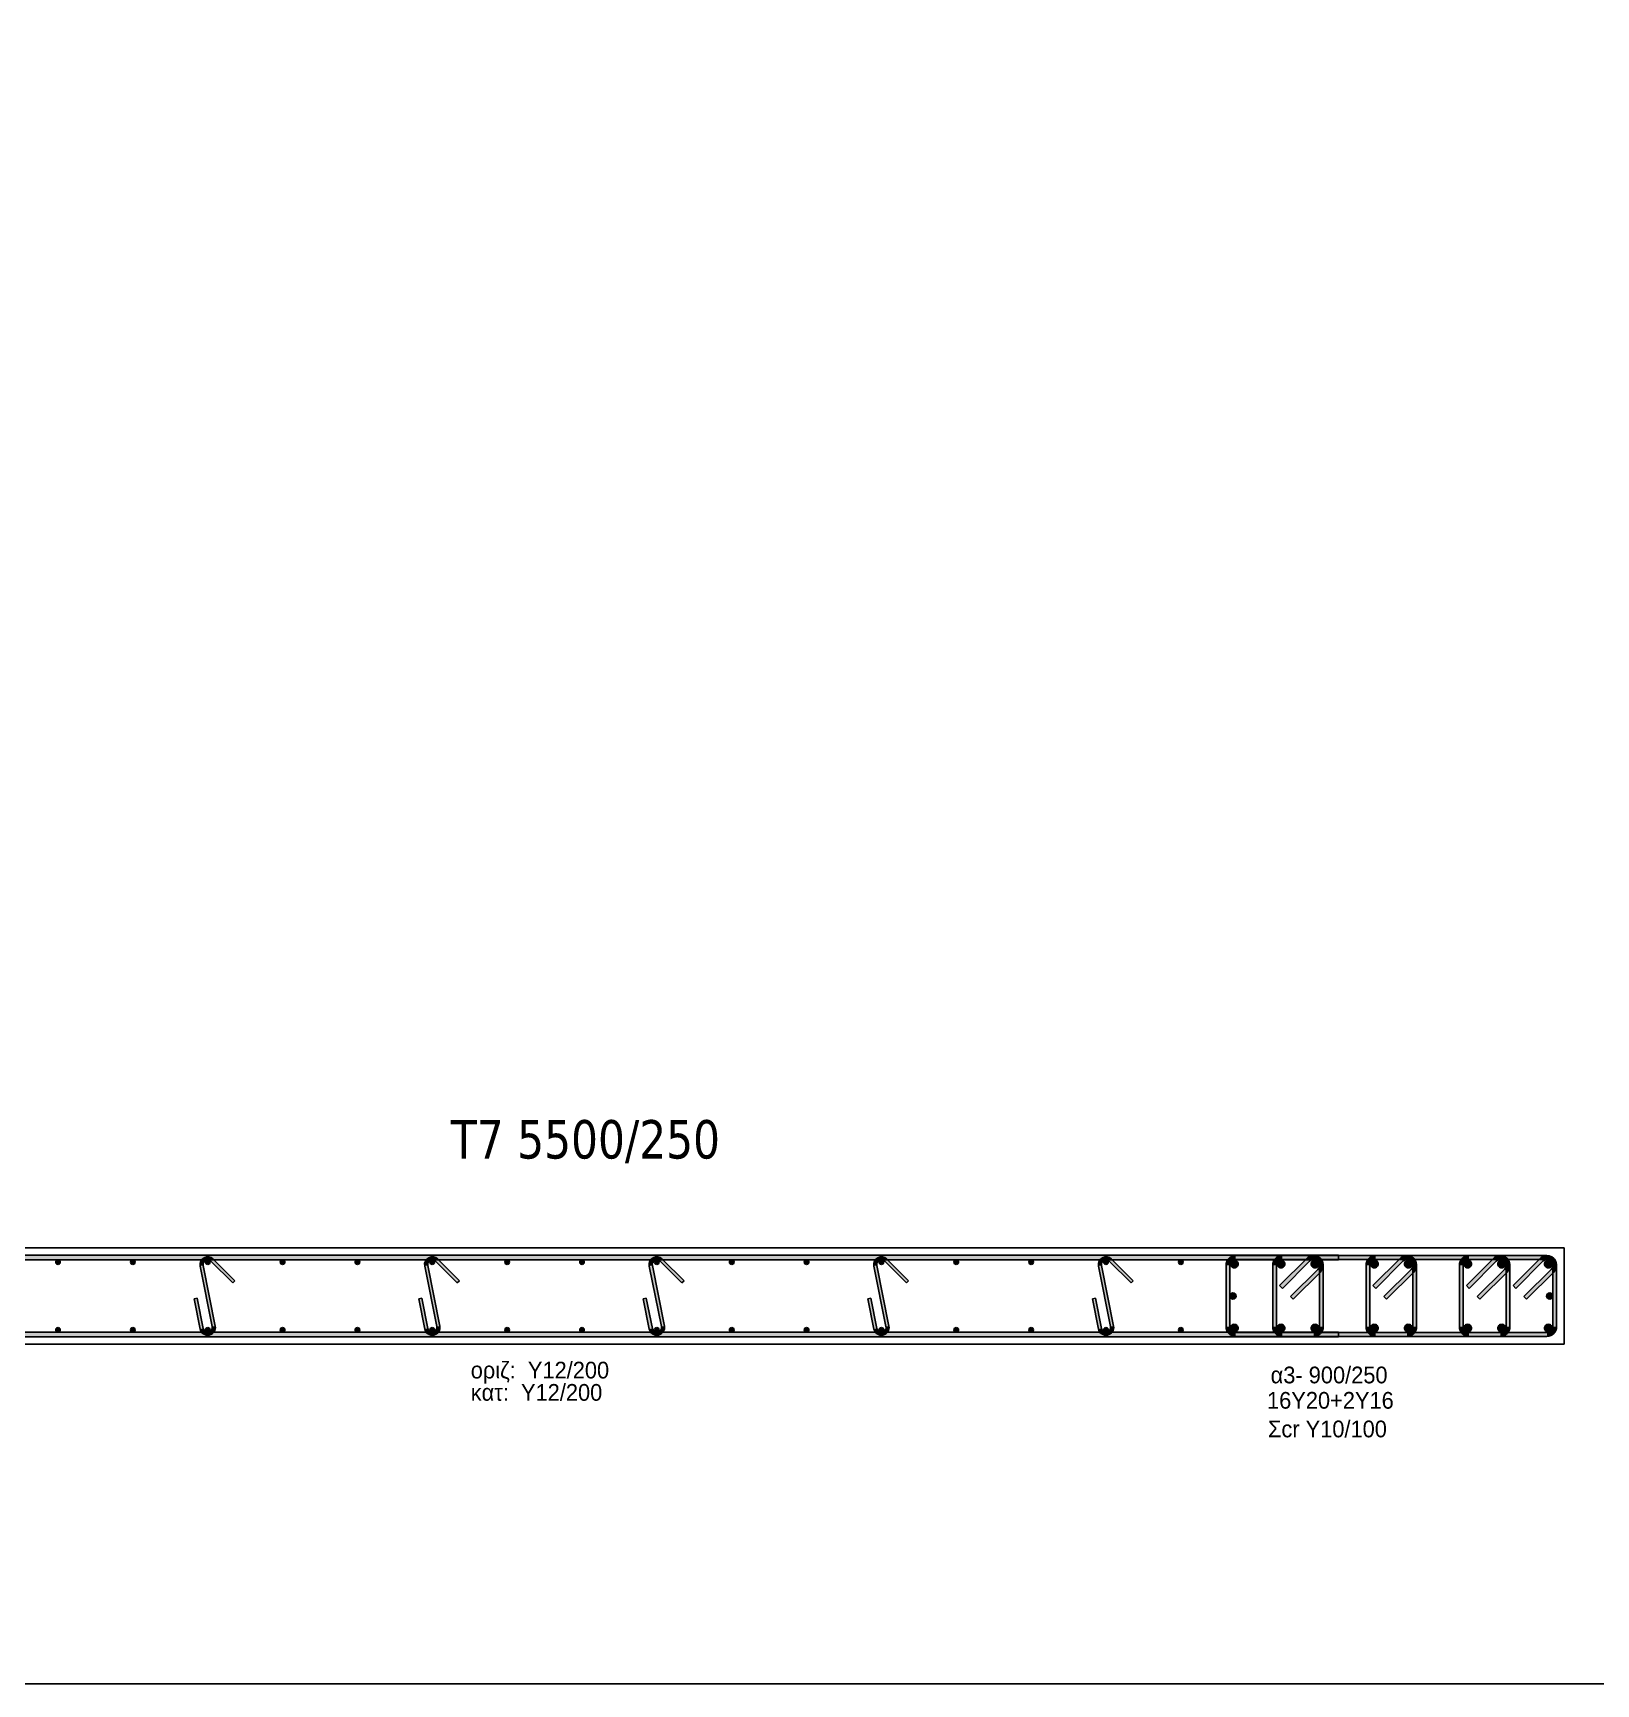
# Model space of a CAD drawing. Header units: millimetres. Extents: x -2171 to 1563, y -1758 to -1505.
# Drawn here: x -69.2 to -48.87, y -1630.29 to -1608.82 of the extents above; entities that cross this region are included whole.
import ezdxf

# ---------------------------------------------------------------- set-up
doc = ezdxf.new("R2010")
doc.units = ezdxf.units.MM
for name, color, linetype in [('-S_TEXT', 3, 'Continuous'), ('Col_Det', 7, 'Continuous'), ('Col_Det_Fill', 7, 'Continuous'), ('pinakaki', 153, 'Continuous')]:
    doc.layers.add(name, color=color, linetype=linetype)
doc.styles.add('S1Arl22_b_934_161', font='arial.ttf', dxfattribs={"width": 0.933629, "height": 0.002175})
doc.styles.get("Standard").update_dxf_attribs({"font": 'tahoma.ttf'})

msp = doc.modelspace()

# ---------------------------------------------------------------- hatches: boundary and pattern name
at = {"layer": 'Col_Det_Fill'}
for color, points in [(252, [(-52.2231, -1624.7782), (-52.2231, -1624.7182), (-73.847, -1624.7182), (-73.847, -1624.7782)]), (252, [(-67.0276, -1624.8577), (-66.9884, -1624.8499, -0.741663), (-66.8871, -1624.7958), (-66.8588, -1624.7675, 0.741663)]), (252, [(-64.1067, -1624.8577), (-64.0675, -1624.8499, -0.741663), (-63.9662, -1624.7958), (-63.9379, -1624.7675, 0.741663)]), (252, [(-61.1858, -1624.8577), (-61.1466, -1624.8499, -0.741663), (-61.0453, -1624.7958), (-61.0171, -1624.7675, 0.741663)]), (252, [(-58.2649, -1624.8577), (-58.2257, -1624.8499, -0.741663), (-58.1244, -1624.7958), (-58.0962, -1624.7675, 0.741663)]), (252, [(-55.3441, -1624.8577), (-55.3048, -1624.8499, -0.741663), (-55.2035, -1624.7958), (-55.1753, -1624.7675, 0.741663)]), (252, [(-53.56, -1624.7732), (-53.56, -1624.7232, 0.4142136), (-53.685, -1624.8482), (-53.635, -1624.8482, -0.4142136)]), (252, [(-49.51, -1624.7732), (-49.51, -1624.7232), (-53.56, -1624.7232), (-53.56, -1624.7732)]), (252, [(-52.9529, -1624.7732), (-52.9529, -1624.7232, 0.4142136), (-53.0779, -1624.8482), (-53.0279, -1624.8482, -0.4142136)]), (252, [(-52.5457, -1624.7732), (-52.5457, -1624.7232), (-52.9529, -1624.7232), (-52.9529, -1624.7732)]), (252, [(-52.4707, -1624.8482), (-52.4207, -1624.8482, 0.6681786), (-52.6341, -1624.7598), (-52.5988, -1624.7952, -0.6681786)]), (252, [(-52.4927, -1624.9012), (-52.4574, -1624.9366, 0.6681786), (-52.5457, -1624.7232), (-52.5457, -1624.7732, -0.6681786)]), (252, [(-51.7386, -1624.7732), (-51.7386, -1624.7232, 0.4142136), (-51.8636, -1624.8482), (-51.8136, -1624.8482, -0.4142136)]), (252, [(-51.3315, -1624.7732), (-51.3315, -1624.7232), (-51.7386, -1624.7232), (-51.7386, -1624.7732)]), (252, [(-51.2565, -1624.8482), (-51.2065, -1624.8482, 0.6681786), (-51.4198, -1624.7598), (-51.3845, -1624.7952, -0.6681786)]), (252, [(-51.2784, -1624.9012), (-51.2431, -1624.9366, 0.6681786), (-51.3315, -1624.7232), (-51.3315, -1624.7732, -0.6681786)]), (252, [(-50.5243, -1624.7732), (-50.5243, -1624.7232, 0.4142136), (-50.6493, -1624.8482), (-50.5993, -1624.8482, -0.4142136)]), (252, [(-50.1172, -1624.7732), (-50.1172, -1624.7232), (-50.5243, -1624.7232), (-50.5243, -1624.7732)]), (252, [(-50.0422, -1624.8482), (-49.9922, -1624.8482, 0.6681786), (-50.2056, -1624.7598), (-50.1702, -1624.7952, -0.6681786)]), (252, [(-50.0641, -1624.9012), (-50.0288, -1624.9366, 0.6681786), (-50.1172, -1624.7232), (-50.1172, -1624.7732, -0.6681786)]), (252, [(-49.435, -1624.8482), (-49.385, -1624.8482, 0.6681786), (-49.5984, -1624.7598), (-49.5631, -1624.7952, -0.6681786)]), (252, [(-49.457, -1624.9012), (-49.4216, -1624.9366, 0.6681786), (-49.51, -1624.7232), (-49.51, -1624.7732, -0.6681786)]), (133, [(-68.9068, -1624.8082, 0.4142136), (-68.8768, -1624.8382, 0.4142136), (-68.8468, -1624.8082, 0.4142136), (-68.8768, -1624.7782, 0.4142136)]), (133, [(-67.9332, -1624.8082, 0.4142136), (-67.9032, -1624.8382, 0.4142136), (-67.8732, -1624.8082, 0.4142136), (-67.9032, -1624.7782, 0.4142136)]), (252, [(-66.8707, -1625.6465), (-66.8315, -1625.6387), (-66.9884, -1624.8499), (-67.0276, -1624.8577)]), (133, [(-66.9596, -1624.8082, 0.4142136), (-66.9296, -1624.8382, 0.4142136), (-66.8996, -1624.8082, 0.4142136), (-66.9296, -1624.7782, 0.4142136)]), (252, [(-66.8588, -1624.7675), (-66.8871, -1624.7958), (-66.6043, -1625.0786), (-66.576, -1625.0503)]), (133, [(-65.9859, -1624.8082, 0.4142136), (-65.9559, -1624.8382, 0.4142136), (-65.9259, -1624.8082, 0.4142136), (-65.9559, -1624.7782, 0.4142136)]), (133, [(-65.0123, -1624.8082, 0.4142136), (-64.9823, -1624.8382, 0.4142136), (-64.9523, -1624.8082, 0.4142136), (-64.9823, -1624.7782, 0.4142136)]), (252, [(-63.9498, -1625.6465), (-63.9106, -1625.6387), (-64.0675, -1624.8499), (-64.1067, -1624.8577)]), (133, [(-64.0387, -1624.8082, 0.4142136), (-64.0087, -1624.8382, 0.4142136), (-63.9787, -1624.8082, 0.4142136), (-64.0087, -1624.7782, 0.4142136)]), (252, [(-63.9379, -1624.7675), (-63.9662, -1624.7958), (-63.6834, -1625.0786), (-63.6551, -1625.0503)]), (133, [(-63.065, -1624.8082, 0.4142136), (-63.035, -1624.8382, 0.4142136), (-63.005, -1624.8082, 0.4142136), (-63.035, -1624.7782, 0.4142136)]), (133, [(-62.0914, -1624.8082, 0.4142136), (-62.0614, -1624.8382, 0.4142136), (-62.0314, -1624.8082, 0.4142136), (-62.0614, -1624.7782, 0.4142136)]), (252, [(-61.0289, -1625.6465), (-60.9897, -1625.6387), (-61.1466, -1624.8499), (-61.1858, -1624.8577)]), (133, [(-61.1178, -1624.8082, 0.4142136), (-61.0878, -1624.8382, 0.4142136), (-61.0578, -1624.8082, 0.4142136), (-61.0878, -1624.7782, 0.4142136)]), (252, [(-61.0171, -1624.7675), (-61.0453, -1624.7958), (-60.7625, -1625.0786), (-60.7342, -1625.0503)]), (133, [(-60.1441, -1624.8082, 0.4142136), (-60.1141, -1624.8382, 0.4142136), (-60.0841, -1624.8082, 0.4142136), (-60.1141, -1624.7782, 0.4142136)]), (133, [(-59.1705, -1624.8082, 0.4142136), (-59.1405, -1624.8382, 0.4142136), (-59.1105, -1624.8082, 0.4142136), (-59.1405, -1624.7782, 0.4142136)]), (252, [(-58.108, -1625.6465), (-58.0688, -1625.6387), (-58.2257, -1624.8499), (-58.2649, -1624.8577)]), (133, [(-58.1969, -1624.8082, 0.4142136), (-58.1669, -1624.8382, 0.4142136), (-58.1369, -1624.8082, 0.4142136), (-58.1669, -1624.7782, 0.4142136)]), (252, [(-58.0962, -1624.7675), (-58.1244, -1624.7958), (-57.8416, -1625.0786), (-57.8133, -1625.0503)]), (133, [(-57.2232, -1624.8082, 0.4142136), (-57.1932, -1624.8382, 0.4142136), (-57.1632, -1624.8082, 0.4142136), (-57.1932, -1624.7782, 0.4142136)]), (133, [(-56.2496, -1624.8082, 0.4142136), (-56.2196, -1624.8382, 0.4142136), (-56.1896, -1624.8082, 0.4142136), (-56.2196, -1624.7782, 0.4142136)]), (252, [(-55.1871, -1625.6465), (-55.1479, -1625.6387), (-55.3048, -1624.8499), (-55.3441, -1624.8577)]), (133, [(-55.276, -1624.8082, 0.4142136), (-55.246, -1624.8382, 0.4142136), (-55.216, -1624.8082, 0.4142136), (-55.246, -1624.7782, 0.4142136)]), (252, [(-55.1753, -1624.7675), (-55.2035, -1624.7958), (-54.9207, -1625.0786), (-54.8924, -1625.0503)]), (133, [(-54.3023, -1624.8082, 0.4142136), (-54.2723, -1624.8382, 0.4142136), (-54.2423, -1624.8082, 0.4142136), (-54.2723, -1624.7782, 0.4142136)]), (252, [(-53.635, -1624.8482), (-53.685, -1624.8482), (-53.685, -1625.6482), (-53.635, -1625.6482)]), (12, [(-53.5277, -1624.8305, 0.4142136), (-53.5777, -1624.7805, 0.4142136), (-53.6277, -1624.8305, 0.4142136), (-53.5777, -1624.8805, 0.4142136)]), (252, [(-53.0279, -1624.8482), (-53.0779, -1624.8482), (-53.0779, -1625.6482), (-53.0279, -1625.6482)]), (56, [(-52.9206, -1624.8305, 0.4142136), (-52.9706, -1624.7805, 0.4142136), (-53.0206, -1624.8305, 0.4142136), (-52.9706, -1624.8805, 0.4142136)]), (252, [(-52.5988, -1624.7952), (-52.6341, -1624.7598), (-52.9877, -1625.1134), (-52.9523, -1625.1487)]), (252, [(-52.8463, -1625.2548), (-52.8109, -1625.2901), (-52.4574, -1624.9366), (-52.4927, -1624.9012)]), (56, [(-52.4781, -1624.8305, 0.4142136), (-52.5281, -1624.7805, 0.4142136), (-52.5781, -1624.8305, 0.4142136), (-52.5281, -1624.8805, 0.4142136)]), (252, [(-52.4707, -1625.6482), (-52.4207, -1625.6482), (-52.4207, -1624.8482), (-52.4707, -1624.8482)]), (252, [(-51.8136, -1624.8482), (-51.8636, -1624.8482), (-51.8636, -1625.6482), (-51.8136, -1625.6482)]), (56, [(-51.7063, -1624.8305, 0.4142136), (-51.7563, -1624.7805, 0.4142136), (-51.8063, -1624.8305, 0.4142136), (-51.7563, -1624.8805, 0.4142136)]), (252, [(-51.3845, -1624.7952), (-51.4198, -1624.7598), (-51.7734, -1625.1134), (-51.738, -1625.1487)]), (252, [(-51.632, -1625.2548), (-51.5966, -1625.2901), (-51.2431, -1624.9366), (-51.2784, -1624.9012)]), (56, [(-51.2638, -1624.8305, 0.4142136), (-51.3138, -1624.7805, 0.4142136), (-51.3638, -1624.8305, 0.4142136), (-51.3138, -1624.8805, 0.4142136)]), (252, [(-51.2565, -1625.6482), (-51.2065, -1625.6482), (-51.2065, -1624.8482), (-51.2565, -1624.8482)]), (252, [(-50.5993, -1624.8482), (-50.6493, -1624.8482), (-50.6493, -1625.6482), (-50.5993, -1625.6482)]), (56, [(-50.492, -1624.8305, 0.4142136), (-50.542, -1624.7805, 0.4142136), (-50.592, -1624.8305, 0.4142136), (-50.542, -1624.8805, 0.4142136)]), (252, [(-50.1702, -1624.7952), (-50.2056, -1624.7598), (-50.5591, -1625.1134), (-50.5238, -1625.1487)]), (252, [(-50.4177, -1625.2548), (-50.3823, -1625.2901), (-50.0288, -1624.9366), (-50.0641, -1624.9012)]), (56, [(-50.0495, -1624.8305, 0.4142136), (-50.0995, -1624.7805, 0.4142136), (-50.1495, -1624.8305, 0.4142136), (-50.0995, -1624.8805, 0.4142136)]), (252, [(-50.0422, -1625.6482), (-49.9922, -1625.6482), (-49.9922, -1624.8482), (-50.0422, -1624.8482)]), (252, [(-49.5631, -1624.7952), (-49.5984, -1624.7598), (-49.952, -1625.1134), (-49.9166, -1625.1487)]), (252, [(-49.8105, -1625.2548), (-49.7752, -1625.2901), (-49.4216, -1624.9366), (-49.457, -1624.9012)]), (12, [(-49.4424, -1624.8305, 0.4142136), (-49.4924, -1624.7805, 0.4142136), (-49.5424, -1624.8305, 0.4142136), (-49.4924, -1624.8805, 0.4142136)]), (252, [(-49.435, -1625.6482), (-49.385, -1625.6482), (-49.385, -1624.8482), (-49.435, -1624.8482)]), (252, [(-67.0665, -1625.2776), (-67.1057, -1625.2854), (-67.0276, -1625.6777), (-66.9884, -1625.6699)]), (252, [(-64.1456, -1625.2776), (-64.1848, -1625.2854), (-64.1067, -1625.6777), (-64.0675, -1625.6699)]), (252, [(-61.2247, -1625.2776), (-61.2639, -1625.2854), (-61.1858, -1625.6777), (-61.1466, -1625.6699)]), (252, [(-58.3038, -1625.2776), (-58.343, -1625.2854), (-58.2649, -1625.6777), (-58.2257, -1625.6699)]), (252, [(-55.3829, -1625.2776), (-55.4221, -1625.2854), (-55.3441, -1625.6777), (-55.3048, -1625.6699)]), (133, [(-53.555, -1625.2482, 0.4142136), (-53.595, -1625.2082, 0.4142136), (-53.635, -1625.2482, 0.4142136), (-53.595, -1625.2882, 0.4142136)]), (133, [(-49.435, -1625.2482, 0.4142136), (-49.475, -1625.2082, 0.4142136), (-49.515, -1625.2482, 0.4142136), (-49.475, -1625.2882, 0.4142136)]), (252, [(-73.847, -1625.7182), (-73.847, -1625.7782), (-52.2231, -1625.7782), (-52.2231, -1625.7182)]), (133, [(-68.9068, -1625.6882, 0.4142136), (-68.8768, -1625.7182, 0.4142136), (-68.8468, -1625.6882, 0.4142136), (-68.8768, -1625.6582, 0.4142136)]), (133, [(-67.9332, -1625.6882, 0.4142136), (-67.9032, -1625.7182, 0.4142136), (-67.8732, -1625.6882, 0.4142136), (-67.9032, -1625.6582, 0.4142136)]), (252, [(-66.9884, -1625.6699), (-67.0276, -1625.6777, 1), (-66.8315, -1625.6387), (-66.8707, -1625.6465, -1)]), (133, [(-66.9596, -1625.6882, 0.4142136), (-66.9296, -1625.7182, 0.4142136), (-66.8996, -1625.6882, 0.4142136), (-66.9296, -1625.6582, 0.4142136)]), (133, [(-65.9859, -1625.6882, 0.4142136), (-65.9559, -1625.7182, 0.4142136), (-65.9259, -1625.6882, 0.4142136), (-65.9559, -1625.6582, 0.4142136)]), (133, [(-65.0123, -1625.6882, 0.4142136), (-64.9823, -1625.7182, 0.4142136), (-64.9523, -1625.6882, 0.4142136), (-64.9823, -1625.6582, 0.4142136)]), (252, [(-64.0675, -1625.6699), (-64.1067, -1625.6777, 1), (-63.9106, -1625.6387), (-63.9498, -1625.6465, -1)]), (133, [(-64.0387, -1625.6882, 0.4142136), (-64.0087, -1625.7182, 0.4142136), (-63.9787, -1625.6882, 0.4142136), (-64.0087, -1625.6582, 0.4142136)]), (133, [(-63.065, -1625.6882, 0.4142136), (-63.035, -1625.7182, 0.4142136), (-63.005, -1625.6882, 0.4142136), (-63.035, -1625.6582, 0.4142136)]), (133, [(-62.0914, -1625.6882, 0.4142136), (-62.0614, -1625.7182, 0.4142136), (-62.0314, -1625.6882, 0.4142136), (-62.0614, -1625.6582, 0.4142136)]), (252, [(-61.1466, -1625.6699), (-61.1858, -1625.6777, 1), (-60.9897, -1625.6387), (-61.0289, -1625.6465, -1)]), (133, [(-61.1178, -1625.6882, 0.4142136), (-61.0878, -1625.7182, 0.4142136), (-61.0578, -1625.6882, 0.4142136), (-61.0878, -1625.6582, 0.4142136)]), (133, [(-60.1441, -1625.6882, 0.4142136), (-60.1141, -1625.7182, 0.4142136), (-60.0841, -1625.6882, 0.4142136), (-60.1141, -1625.6582, 0.4142136)]), (133, [(-59.1705, -1625.6882, 0.4142136), (-59.1405, -1625.7182, 0.4142136), (-59.1105, -1625.6882, 0.4142136), (-59.1405, -1625.6582, 0.4142136)]), (252, [(-58.2257, -1625.6699), (-58.2649, -1625.6777, 1), (-58.0688, -1625.6387), (-58.108, -1625.6465, -1)]), (133, [(-58.1969, -1625.6882, 0.4142136), (-58.1669, -1625.7182, 0.4142136), (-58.1369, -1625.6882, 0.4142136), (-58.1669, -1625.6582, 0.4142136)]), (133, [(-57.2232, -1625.6882, 0.4142136), (-57.1932, -1625.7182, 0.4142136), (-57.1632, -1625.6882, 0.4142136), (-57.1932, -1625.6582, 0.4142136)]), (133, [(-56.2496, -1625.6882, 0.4142136), (-56.2196, -1625.7182, 0.4142136), (-56.1896, -1625.6882, 0.4142136), (-56.2196, -1625.6582, 0.4142136)]), (252, [(-55.3048, -1625.6699), (-55.3441, -1625.6777, 1), (-55.1479, -1625.6387), (-55.1871, -1625.6465, -1)]), (133, [(-55.276, -1625.6882, 0.4142136), (-55.246, -1625.7182, 0.4142136), (-55.216, -1625.6882, 0.4142136), (-55.246, -1625.6582, 0.4142136)]), (133, [(-54.3023, -1625.6882, 0.4142136), (-54.2723, -1625.7182, 0.4142136), (-54.2423, -1625.6882, 0.4142136), (-54.2723, -1625.6582, 0.4142136)]), (252, [(-53.635, -1625.6482), (-53.685, -1625.6482, 0.4142136), (-53.56, -1625.7732), (-53.56, -1625.7232, -0.4142136)]), (12, [(-53.5277, -1625.6659, 0.4142136), (-53.5777, -1625.6159, 0.4142136), (-53.6277, -1625.6659, 0.4142136), (-53.5777, -1625.7159, 0.4142136)]), (252, [(-53.56, -1625.7232), (-53.56, -1625.7732), (-49.51, -1625.7732), (-49.51, -1625.7232)]), (252, [(-53.0279, -1625.6482), (-53.0779, -1625.6482, 0.4142136), (-52.9529, -1625.7732), (-52.9529, -1625.7232, -0.4142136)]), (56, [(-52.9206, -1625.6659, 0.4142136), (-52.9706, -1625.6159, 0.4142136), (-53.0206, -1625.6659, 0.4142136), (-52.9706, -1625.7159, 0.4142136)]), (252, [(-52.9529, -1625.7232), (-52.9529, -1625.7732), (-52.5457, -1625.7732), (-52.5457, -1625.7232)]), (56, [(-52.4781, -1625.6659, 0.4142136), (-52.5281, -1625.6159, 0.4142136), (-52.5781, -1625.6659, 0.4142136), (-52.5281, -1625.7159, 0.4142136)]), (252, [(-52.5457, -1625.7232), (-52.5457, -1625.7732, 0.4142136), (-52.4207, -1625.6482), (-52.4707, -1625.6482, -0.4142136)]), (252, [(-51.8136, -1625.6482), (-51.8636, -1625.6482, 0.4142136), (-51.7386, -1625.7732), (-51.7386, -1625.7232, -0.4142136)]), (56, [(-51.7063, -1625.6659, 0.4142136), (-51.7563, -1625.6159, 0.4142136), (-51.8063, -1625.6659, 0.4142136), (-51.7563, -1625.7159, 0.4142136)]), (252, [(-51.7386, -1625.7232), (-51.7386, -1625.7732), (-51.3315, -1625.7732), (-51.3315, -1625.7232)]), (56, [(-51.2638, -1625.6659, 0.4142136), (-51.3138, -1625.6159, 0.4142136), (-51.3638, -1625.6659, 0.4142136), (-51.3138, -1625.7159, 0.4142136)]), (252, [(-51.3315, -1625.7232), (-51.3315, -1625.7732, 0.4142136), (-51.2065, -1625.6482), (-51.2565, -1625.6482, -0.4142136)]), (252, [(-50.5993, -1625.6482), (-50.6493, -1625.6482, 0.4142136), (-50.5243, -1625.7732), (-50.5243, -1625.7232, -0.4142136)]), (56, [(-50.492, -1625.6659, 0.4142136), (-50.542, -1625.6159, 0.4142136), (-50.592, -1625.6659, 0.4142136), (-50.542, -1625.7159, 0.4142136)]), (252, [(-50.5243, -1625.7232), (-50.5243, -1625.7732), (-50.1172, -1625.7732), (-50.1172, -1625.7232)]), (56, [(-50.0495, -1625.6659, 0.4142136), (-50.0995, -1625.6159, 0.4142136), (-50.1495, -1625.6659, 0.4142136), (-50.0995, -1625.7159, 0.4142136)]), (252, [(-50.1172, -1625.7232), (-50.1172, -1625.7732, 0.4142136), (-49.9922, -1625.6482), (-50.0422, -1625.6482, -0.4142136)]), (12, [(-49.4424, -1625.6659, 0.4142136), (-49.4924, -1625.6159, 0.4142136), (-49.5424, -1625.6659, 0.4142136), (-49.4924, -1625.7159, 0.4142136)]), (252, [(-49.51, -1625.7232), (-49.51, -1625.7732, 0.4142136), (-49.385, -1625.6482), (-49.435, -1625.6482, -0.4142136)])]:
    msp.add_hatch(color=color, dxfattribs=at).paths.add_polyline_path(points)

# ---------------------------------------------------------------- linework, layer by layer
at = {"layer": '-S_TEXT', "ltscale": 5}
msp.add_lwpolyline([(-78.6811, -1590.2497), (-20.5336, -1590.2497), (-20.5336, -1630.2944), (-78.6811, -1630.2944)], close=True, dxfattribs=at)
at = {"layer": 'Col_Det', "color": 7}
for points in [[(-49.285, -1624.6232), (-75.285, -1624.6232)], [(-52.2231, -1624.7182), (-73.847, -1624.7182)], [(-49.51, -1624.7232), (-53.56, -1624.7232)], [(-52.5457, -1624.7232), (-52.9529, -1624.7232)], [(-52.2231, -1624.7782), (-52.2231, -1624.7182)], [(-51.3315, -1624.7232), (-51.7386, -1624.7232)], [(-50.1172, -1624.7232), (-50.5243, -1624.7232)], [(-49.285, -1625.8732), (-49.285, -1624.6232)], [(-73.847, -1624.7782), (-52.2231, -1624.7782)], [(-67.0276, -1624.8577), (-66.8707, -1625.6465)], [(-66.8315, -1625.6387), (-66.9884, -1624.8499)], [(-66.8871, -1624.7958), (-66.6043, -1625.0786)], [(-66.576, -1625.0503), (-66.8588, -1624.7675)], [(-64.1067, -1624.8577), (-63.9498, -1625.6465)], [(-63.9106, -1625.6387), (-64.0675, -1624.8499)], [(-63.9662, -1624.7958), (-63.6834, -1625.0786)], [(-63.6551, -1625.0503), (-63.9379, -1624.7675)], [(-61.1858, -1624.8577), (-61.0289, -1625.6465)], [(-60.9897, -1625.6387), (-61.1466, -1624.8499)], [(-61.0453, -1624.7958), (-60.7625, -1625.0786)], [(-60.7342, -1625.0503), (-61.0171, -1624.7675)], [(-58.2649, -1624.8577), (-58.108, -1625.6465)], [(-58.0688, -1625.6387), (-58.2257, -1624.8499)], [(-58.1244, -1624.7958), (-57.8416, -1625.0786)], [(-57.8133, -1625.0503), (-58.0962, -1624.7675)], [(-55.3441, -1624.8577), (-55.1871, -1625.6465)], [(-55.1479, -1625.6387), (-55.3048, -1624.8499)], [(-55.2035, -1624.7958), (-54.9207, -1625.0786)], [(-54.8924, -1625.0503), (-55.1753, -1624.7675)], [(-53.685, -1624.8482), (-53.685, -1625.6482)], [(-53.635, -1625.6482), (-53.635, -1624.8482)], [(-53.56, -1624.7732), (-49.51, -1624.7732)], [(-53.0779, -1624.8482), (-53.0779, -1625.6482)], [(-53.0279, -1625.6482), (-53.0279, -1624.8482)], [(-52.6341, -1624.7598), (-52.9877, -1625.1134)], [(-52.9529, -1624.7732), (-52.5457, -1624.7732)], [(-52.9523, -1625.1487), (-52.5988, -1624.7952)], [(-52.4927, -1624.9012), (-52.8463, -1625.2548)], [(-52.8109, -1625.2901), (-52.4574, -1624.9366)], [(-52.4707, -1624.8482), (-52.4707, -1625.6482)], [(-52.4207, -1625.6482), (-52.4207, -1624.8482)], [(-51.8636, -1624.8482), (-51.8636, -1625.6482)], [(-51.8136, -1625.6482), (-51.8136, -1624.8482)], [(-51.4198, -1624.7598), (-51.7734, -1625.1134)], [(-51.7386, -1624.7732), (-51.3315, -1624.7732)], [(-51.738, -1625.1487), (-51.3845, -1624.7952)], [(-51.2784, -1624.9012), (-51.632, -1625.2548)], [(-51.5966, -1625.2901), (-51.2431, -1624.9366)], [(-51.2565, -1624.8482), (-51.2565, -1625.6482)], [(-51.2065, -1625.6482), (-51.2065, -1624.8482)], [(-50.6493, -1624.8482), (-50.6493, -1625.6482)], [(-50.5993, -1625.6482), (-50.5993, -1624.8482)], [(-50.2056, -1624.7598), (-50.5591, -1625.1134)], [(-50.5243, -1624.7732), (-50.1172, -1624.7732)], [(-50.5238, -1625.1487), (-50.1702, -1624.7952)], [(-50.0641, -1624.9012), (-50.4177, -1625.2548)], [(-50.3823, -1625.2901), (-50.0288, -1624.9366)], [(-50.0422, -1624.8482), (-50.0422, -1625.6482)], [(-49.9922, -1625.6482), (-49.9922, -1624.8482)], [(-49.5984, -1624.7598), (-49.952, -1625.1134)], [(-49.9166, -1625.1487), (-49.5631, -1624.7952)], [(-49.457, -1624.9012), (-49.8105, -1625.2548)], [(-49.7752, -1625.2901), (-49.4216, -1624.9366)], [(-49.435, -1624.8482), (-49.435, -1625.6482)], [(-49.385, -1625.6482), (-49.385, -1624.8482)], [(-66.6043, -1625.0786), (-66.576, -1625.0503)], [(-63.6834, -1625.0786), (-63.6551, -1625.0503)], [(-60.7625, -1625.0786), (-60.7342, -1625.0503)], [(-57.8416, -1625.0786), (-57.8133, -1625.0503)], [(-54.9207, -1625.0786), (-54.8924, -1625.0503)], [(-52.9877, -1625.1134), (-52.9523, -1625.1487)], [(-51.7734, -1625.1134), (-51.738, -1625.1487)], [(-50.5591, -1625.1134), (-50.5238, -1625.1487)], [(-49.952, -1625.1134), (-49.9166, -1625.1487)], [(-67.0665, -1625.2776), (-67.1057, -1625.2854)], [(-67.1057, -1625.2854), (-67.0276, -1625.6777)], [(-66.9884, -1625.6699), (-67.0665, -1625.2776)], [(-64.1456, -1625.2776), (-64.1848, -1625.2854)], [(-64.1848, -1625.2854), (-64.1067, -1625.6777)], [(-64.0675, -1625.6699), (-64.1456, -1625.2776)], [(-61.2247, -1625.2776), (-61.2639, -1625.2854)], [(-61.2639, -1625.2854), (-61.1858, -1625.6777)], [(-61.1466, -1625.6699), (-61.2247, -1625.2776)], [(-58.3038, -1625.2776), (-58.343, -1625.2854)], [(-58.343, -1625.2854), (-58.2649, -1625.6777)], [(-58.2257, -1625.6699), (-58.3038, -1625.2776)], [(-55.3829, -1625.2776), (-55.4221, -1625.2854)], [(-55.4221, -1625.2854), (-55.3441, -1625.6777)], [(-55.3048, -1625.6699), (-55.3829, -1625.2776)], [(-52.8463, -1625.2548), (-52.8109, -1625.2901)], [(-51.632, -1625.2548), (-51.5966, -1625.2901)], [(-50.4177, -1625.2548), (-50.3823, -1625.2901)], [(-49.8105, -1625.2548), (-49.7752, -1625.2901)], [(-52.2231, -1625.7182), (-73.847, -1625.7182)], [(-73.847, -1625.7782), (-52.2231, -1625.7782)], [(-49.51, -1625.7232), (-53.56, -1625.7232)], [(-53.56, -1625.7732), (-49.51, -1625.7732)], [(-52.5457, -1625.7232), (-52.9529, -1625.7232)], [(-52.9529, -1625.7732), (-52.5457, -1625.7732)], [(-52.2231, -1625.7782), (-52.2231, -1625.7182)], [(-51.3315, -1625.7232), (-51.7386, -1625.7232)], [(-51.7386, -1625.7732), (-51.3315, -1625.7732)], [(-50.1172, -1625.7232), (-50.5243, -1625.7232)], [(-50.5243, -1625.7732), (-50.1172, -1625.7732)], [(-76.785, -1625.8732), (-49.285, -1625.8732)]]:
    msp.add_lwpolyline(points, dxfattribs=at)
for points in [[(-66.8588, -1624.7675, 0.741663), (-67.0276, -1624.8577, 0.741663)], [(-63.9379, -1624.7675, 0.741663), (-64.1067, -1624.8577, 0.741663)], [(-61.0171, -1624.7675, 0.741663), (-61.1858, -1624.8577, 0.741663)], [(-58.0962, -1624.7675, 0.741663), (-58.2649, -1624.8577, 0.741663)], [(-55.1753, -1624.7675, 0.741663), (-55.3441, -1624.8577, 0.741663)], [(-53.56, -1624.7232, 0.4142136), (-53.685, -1624.8482)], [(-52.9529, -1624.7232, 0.4142136), (-53.0779, -1624.8482)], [(-52.4207, -1624.8482, 0.6681786), (-52.6341, -1624.7598)], [(-52.4574, -1624.9366, 0.6681786), (-52.5457, -1624.7232)], [(-51.7386, -1624.7232, 0.4142136), (-51.8636, -1624.8482)], [(-51.2065, -1624.8482, 0.6681786), (-51.4198, -1624.7598)], [(-51.2431, -1624.9366, 0.6681786), (-51.3315, -1624.7232)], [(-50.5243, -1624.7232, 0.4142136), (-50.6493, -1624.8482)], [(-49.9922, -1624.8482, 0.6681786), (-50.2056, -1624.7598)], [(-50.0288, -1624.9366, 0.6681786), (-50.1172, -1624.7232)], [(-49.385, -1624.8482, 0.6681786), (-49.5984, -1624.7598)], [(-49.4216, -1624.9366, 0.6681786), (-49.51, -1624.7232)], [(-68.8768, -1624.7782, 0.4142136), (-68.9068, -1624.8082, 0.4142136)], [(-68.9068, -1624.8082, 0.4142136), (-68.8768, -1624.8382, 0.4142136)], [(-68.8468, -1624.8082, 0.4142136), (-68.8768, -1624.7782, 0.4142136)], [(-68.8768, -1624.8382, 0.4142136), (-68.8468, -1624.8082, 0.4142136)], [(-67.9032, -1624.7782, 0.4142136), (-67.9332, -1624.8082, 0.4142136)], [(-67.9332, -1624.8082, 0.4142136), (-67.9032, -1624.8382, 0.4142136)], [(-67.8732, -1624.8082, 0.4142136), (-67.9032, -1624.7782, 0.4142136)], [(-67.9032, -1624.8382, 0.4142136), (-67.8732, -1624.8082, 0.4142136)], [(-66.9884, -1624.8499, -0.741663), (-66.8871, -1624.7958)], [(-66.9296, -1624.7782, 0.4142136), (-66.9596, -1624.8082, 0.4142136)], [(-66.9596, -1624.8082, 0.4142136), (-66.9296, -1624.8382, 0.4142136)], [(-66.8996, -1624.8082, 0.4142136), (-66.9296, -1624.7782, 0.4142136)], [(-66.9296, -1624.8382, 0.4142136), (-66.8996, -1624.8082, 0.4142136)], [(-65.9559, -1624.7782, 0.4142136), (-65.9859, -1624.8082, 0.4142136)], [(-65.9859, -1624.8082, 0.4142136), (-65.9559, -1624.8382, 0.4142136)], [(-65.9259, -1624.8082, 0.4142136), (-65.9559, -1624.7782, 0.4142136)], [(-65.9559, -1624.8382, 0.4142136), (-65.9259, -1624.8082, 0.4142136)], [(-64.9823, -1624.7782, 0.4142136), (-65.0123, -1624.8082, 0.4142136)], [(-65.0123, -1624.8082, 0.4142136), (-64.9823, -1624.8382, 0.4142136)], [(-64.9523, -1624.8082, 0.4142136), (-64.9823, -1624.7782, 0.4142136)], [(-64.9823, -1624.8382, 0.4142136), (-64.9523, -1624.8082, 0.4142136)], [(-64.0675, -1624.8499, -0.741663), (-63.9662, -1624.7958)], [(-64.0087, -1624.7782, 0.4142136), (-64.0387, -1624.8082, 0.4142136)], [(-64.0387, -1624.8082, 0.4142136), (-64.0087, -1624.8382, 0.4142136)], [(-63.9787, -1624.8082, 0.4142136), (-64.0087, -1624.7782, 0.4142136)], [(-64.0087, -1624.8382, 0.4142136), (-63.9787, -1624.8082, 0.4142136)], [(-63.035, -1624.7782, 0.4142136), (-63.065, -1624.8082, 0.4142136)], [(-63.065, -1624.8082, 0.4142136), (-63.035, -1624.8382, 0.4142136)], [(-63.005, -1624.8082, 0.4142136), (-63.035, -1624.7782, 0.4142136)], [(-63.035, -1624.8382, 0.4142136), (-63.005, -1624.8082, 0.4142136)], [(-62.0614, -1624.7782, 0.4142136), (-62.0914, -1624.8082, 0.4142136)], [(-62.0914, -1624.8082, 0.4142136), (-62.0614, -1624.8382, 0.4142136)], [(-62.0314, -1624.8082, 0.4142136), (-62.0614, -1624.7782, 0.4142136)], [(-62.0614, -1624.8382, 0.4142136), (-62.0314, -1624.8082, 0.4142136)], [(-61.1466, -1624.8499, -0.741663), (-61.0453, -1624.7958)], [(-61.0878, -1624.7782, 0.4142136), (-61.1178, -1624.8082, 0.4142136)], [(-61.1178, -1624.8082, 0.4142136), (-61.0878, -1624.8382, 0.4142136)], [(-61.0578, -1624.8082, 0.4142136), (-61.0878, -1624.7782, 0.4142136)], [(-61.0878, -1624.8382, 0.4142136), (-61.0578, -1624.8082, 0.4142136)], [(-60.1141, -1624.7782, 0.4142136), (-60.1441, -1624.8082, 0.4142136)], [(-60.1441, -1624.8082, 0.4142136), (-60.1141, -1624.8382, 0.4142136)], [(-60.0841, -1624.8082, 0.4142136), (-60.1141, -1624.7782, 0.4142136)], [(-60.1141, -1624.8382, 0.4142136), (-60.0841, -1624.8082, 0.4142136)], [(-59.1405, -1624.7782, 0.4142136), (-59.1705, -1624.8082, 0.4142136)], [(-59.1705, -1624.8082, 0.4142136), (-59.1405, -1624.8382, 0.4142136)], [(-59.1105, -1624.8082, 0.4142136), (-59.1405, -1624.7782, 0.4142136)], [(-59.1405, -1624.8382, 0.4142136), (-59.1105, -1624.8082, 0.4142136)], [(-58.2257, -1624.8499, -0.741663), (-58.1244, -1624.7958)], [(-58.1669, -1624.7782, 0.4142136), (-58.1969, -1624.8082, 0.4142136)], [(-58.1969, -1624.8082, 0.4142136), (-58.1669, -1624.8382, 0.4142136)], [(-58.1369, -1624.8082, 0.4142136), (-58.1669, -1624.7782, 0.4142136)], [(-58.1669, -1624.8382, 0.4142136), (-58.1369, -1624.8082, 0.4142136)], [(-57.1932, -1624.7782, 0.4142136), (-57.2232, -1624.8082, 0.4142136)], [(-57.2232, -1624.8082, 0.4142136), (-57.1932, -1624.8382, 0.4142136)], [(-57.1632, -1624.8082, 0.4142136), (-57.1932, -1624.7782, 0.4142136)], [(-57.1932, -1624.8382, 0.4142136), (-57.1632, -1624.8082, 0.4142136)], [(-56.2196, -1624.7782, 0.4142136), (-56.2496, -1624.8082, 0.4142136)], [(-56.2496, -1624.8082, 0.4142136), (-56.2196, -1624.8382, 0.4142136)], [(-56.1896, -1624.8082, 0.4142136), (-56.2196, -1624.7782, 0.4142136)], [(-56.2196, -1624.8382, 0.4142136), (-56.1896, -1624.8082, 0.4142136)], [(-55.3048, -1624.8499, -0.741663), (-55.2035, -1624.7958)], [(-55.246, -1624.7782, 0.4142136), (-55.276, -1624.8082, 0.4142136)], [(-55.276, -1624.8082, 0.4142136), (-55.246, -1624.8382, 0.4142136)], [(-55.216, -1624.8082, 0.4142136), (-55.246, -1624.7782, 0.4142136)], [(-55.246, -1624.8382, 0.4142136), (-55.216, -1624.8082, 0.4142136)], [(-54.2723, -1624.7782, 0.4142136), (-54.3023, -1624.8082, 0.4142136)], [(-54.3023, -1624.8082, 0.4142136), (-54.2723, -1624.8382, 0.4142136)], [(-54.2423, -1624.8082, 0.4142136), (-54.2723, -1624.7782, 0.4142136)], [(-54.2723, -1624.8382, 0.4142136), (-54.2423, -1624.8082, 0.4142136)], [(-53.635, -1624.8482, -0.4142136), (-53.56, -1624.7732, -0.4142136)], [(-53.5777, -1624.7805, 0.4142136), (-53.6277, -1624.8305, 0.4142136)], [(-53.6277, -1624.8305, 0.4142136), (-53.5777, -1624.8805, 0.4142136)], [(-53.5277, -1624.8305, 0.4142136), (-53.5777, -1624.7805, 0.4142136)], [(-53.5777, -1624.8805, 0.4142136), (-53.5277, -1624.8305, 0.4142136)], [(-53.0279, -1624.8482, -0.4142136), (-52.9529, -1624.7732, -0.4142136)], [(-52.9706, -1624.7805, 0.4142136), (-53.0206, -1624.8305, 0.4142136)], [(-53.0206, -1624.8305, 0.4142136), (-52.9706, -1624.8805, 0.4142136)], [(-52.9206, -1624.8305, 0.4142136), (-52.9706, -1624.7805, 0.4142136)], [(-52.9706, -1624.8805, 0.4142136), (-52.9206, -1624.8305, 0.4142136)], [(-52.5988, -1624.7952, -0.6681786), (-52.4707, -1624.8482, -0.6681786)], [(-52.5281, -1624.7805, 0.4142136), (-52.5781, -1624.8305, 0.4142136)], [(-52.5781, -1624.8305, 0.4142136), (-52.5281, -1624.8805, 0.4142136)], [(-52.5457, -1624.7732, -0.6681786), (-52.4927, -1624.9012, -0.6681786)], [(-52.4781, -1624.8305, 0.4142136), (-52.5281, -1624.7805, 0.4142136)], [(-52.5281, -1624.8805, 0.4142136), (-52.4781, -1624.8305, 0.4142136)], [(-51.8136, -1624.8482, -0.4142136), (-51.7386, -1624.7732, -0.4142136)], [(-51.7563, -1624.7805, 0.4142136), (-51.8063, -1624.8305, 0.4142136)], [(-51.8063, -1624.8305, 0.4142136), (-51.7563, -1624.8805, 0.4142136)], [(-51.7063, -1624.8305, 0.4142136), (-51.7563, -1624.7805, 0.4142136)], [(-51.7563, -1624.8805, 0.4142136), (-51.7063, -1624.8305, 0.4142136)], [(-51.3845, -1624.7952, -0.6681786), (-51.2565, -1624.8482, -0.6681786)], [(-51.3138, -1624.7805, 0.4142136), (-51.3638, -1624.8305, 0.4142136)], [(-51.3638, -1624.8305, 0.4142136), (-51.3138, -1624.8805, 0.4142136)], [(-51.3315, -1624.7732, -0.6681786), (-51.2784, -1624.9012, -0.6681786)], [(-51.2638, -1624.8305, 0.4142136), (-51.3138, -1624.7805, 0.4142136)], [(-51.3138, -1624.8805, 0.4142136), (-51.2638, -1624.8305, 0.4142136)], [(-50.5993, -1624.8482, -0.4142136), (-50.5243, -1624.7732, -0.4142136)], [(-50.542, -1624.7805, 0.4142136), (-50.592, -1624.8305, 0.4142136)], [(-50.592, -1624.8305, 0.4142136), (-50.542, -1624.8805, 0.4142136)], [(-50.492, -1624.8305, 0.4142136), (-50.542, -1624.7805, 0.4142136)], [(-50.542, -1624.8805, 0.4142136), (-50.492, -1624.8305, 0.4142136)], [(-50.1702, -1624.7952, -0.6681786), (-50.0422, -1624.8482, -0.6681786)], [(-50.0995, -1624.7805, 0.4142136), (-50.1495, -1624.8305, 0.4142136)], [(-50.1495, -1624.8305, 0.4142136), (-50.0995, -1624.8805, 0.4142136)], [(-50.1172, -1624.7732, -0.6681786), (-50.0641, -1624.9012, -0.6681786)], [(-50.0495, -1624.8305, 0.4142136), (-50.0995, -1624.7805, 0.4142136)], [(-50.0995, -1624.8805, 0.4142136), (-50.0495, -1624.8305, 0.4142136)], [(-49.5631, -1624.7952, -0.6681786), (-49.435, -1624.8482, -0.6681786)], [(-49.4924, -1624.7805, 0.4142136), (-49.5424, -1624.8305, 0.4142136)], [(-49.5424, -1624.8305, 0.4142136), (-49.4924, -1624.8805, 0.4142136)], [(-49.51, -1624.7732, -0.6681786), (-49.457, -1624.9012, -0.6681786)], [(-49.4424, -1624.8305, 0.4142136), (-49.4924, -1624.7805, 0.4142136)], [(-49.4924, -1624.8805, 0.4142136), (-49.4424, -1624.8305, 0.4142136)], [(-53.595, -1625.2082, 0.4142136), (-53.635, -1625.2482, 0.4142136)], [(-53.635, -1625.2482, 0.4142136), (-53.595, -1625.2882, 0.4142136)], [(-53.555, -1625.2482, 0.4142136), (-53.595, -1625.2082, 0.4142136)], [(-53.595, -1625.2882, 0.4142136), (-53.555, -1625.2482, 0.4142136)], [(-49.475, -1625.2082, 0.4142136), (-49.515, -1625.2482, 0.4142136)], [(-49.515, -1625.2482, 0.4142136), (-49.475, -1625.2882, 0.4142136)], [(-49.435, -1625.2482, 0.4142136), (-49.475, -1625.2082, 0.4142136)], [(-49.475, -1625.2882, 0.4142136), (-49.435, -1625.2482, 0.4142136)], [(-68.8768, -1625.6582, 0.4142136), (-68.9068, -1625.6882, 0.4142136)], [(-68.9068, -1625.6882, 0.4142136), (-68.8768, -1625.7182, 0.4142136)], [(-68.8468, -1625.6882, 0.4142136), (-68.8768, -1625.6582, 0.4142136)], [(-68.8768, -1625.7182, 0.4142136), (-68.8468, -1625.6882, 0.4142136)], [(-67.9032, -1625.6582, 0.4142136), (-67.9332, -1625.6882, 0.4142136)], [(-67.9332, -1625.6882, 0.4142136), (-67.9032, -1625.7182, 0.4142136)], [(-67.8732, -1625.6882, 0.4142136), (-67.9032, -1625.6582, 0.4142136)], [(-67.9032, -1625.7182, 0.4142136), (-67.8732, -1625.6882, 0.4142136)], [(-67.0276, -1625.6777, 1), (-66.8315, -1625.6387)], [(-66.8707, -1625.6465, -1), (-66.9884, -1625.6699, -1)], [(-66.9296, -1625.6582, 0.4142136), (-66.9596, -1625.6882, 0.4142136)], [(-66.9596, -1625.6882, 0.4142136), (-66.9296, -1625.7182, 0.4142136)], [(-66.8996, -1625.6882, 0.4142136), (-66.9296, -1625.6582, 0.4142136)], [(-66.9296, -1625.7182, 0.4142136), (-66.8996, -1625.6882, 0.4142136)], [(-65.9559, -1625.6582, 0.4142136), (-65.9859, -1625.6882, 0.4142136)], [(-65.9859, -1625.6882, 0.4142136), (-65.9559, -1625.7182, 0.4142136)], [(-65.9259, -1625.6882, 0.4142136), (-65.9559, -1625.6582, 0.4142136)], [(-65.9559, -1625.7182, 0.4142136), (-65.9259, -1625.6882, 0.4142136)], [(-64.9823, -1625.6582, 0.4142136), (-65.0123, -1625.6882, 0.4142136)], [(-65.0123, -1625.6882, 0.4142136), (-64.9823, -1625.7182, 0.4142136)], [(-64.9523, -1625.6882, 0.4142136), (-64.9823, -1625.6582, 0.4142136)], [(-64.9823, -1625.7182, 0.4142136), (-64.9523, -1625.6882, 0.4142136)], [(-64.1067, -1625.6777, 1), (-63.9106, -1625.6387)], [(-63.9498, -1625.6465, -1), (-64.0675, -1625.6699, -1)], [(-64.0087, -1625.6582, 0.4142136), (-64.0387, -1625.6882, 0.4142136)], [(-64.0387, -1625.6882, 0.4142136), (-64.0087, -1625.7182, 0.4142136)], [(-63.9787, -1625.6882, 0.4142136), (-64.0087, -1625.6582, 0.4142136)], [(-64.0087, -1625.7182, 0.4142136), (-63.9787, -1625.6882, 0.4142136)], [(-63.035, -1625.6582, 0.4142136), (-63.065, -1625.6882, 0.4142136)], [(-63.065, -1625.6882, 0.4142136), (-63.035, -1625.7182, 0.4142136)], [(-63.005, -1625.6882, 0.4142136), (-63.035, -1625.6582, 0.4142136)], [(-63.035, -1625.7182, 0.4142136), (-63.005, -1625.6882, 0.4142136)], [(-62.0614, -1625.6582, 0.4142136), (-62.0914, -1625.6882, 0.4142136)], [(-62.0914, -1625.6882, 0.4142136), (-62.0614, -1625.7182, 0.4142136)], [(-62.0314, -1625.6882, 0.4142136), (-62.0614, -1625.6582, 0.4142136)], [(-62.0614, -1625.7182, 0.4142136), (-62.0314, -1625.6882, 0.4142136)], [(-61.1858, -1625.6777, 1), (-60.9897, -1625.6387)], [(-61.0289, -1625.6465, -1), (-61.1466, -1625.6699, -1)], [(-61.0878, -1625.6582, 0.4142136), (-61.1178, -1625.6882, 0.4142136)], [(-61.1178, -1625.6882, 0.4142136), (-61.0878, -1625.7182, 0.4142136)], [(-61.0578, -1625.6882, 0.4142136), (-61.0878, -1625.6582, 0.4142136)], [(-61.0878, -1625.7182, 0.4142136), (-61.0578, -1625.6882, 0.4142136)], [(-60.1141, -1625.6582, 0.4142136), (-60.1441, -1625.6882, 0.4142136)], [(-60.1441, -1625.6882, 0.4142136), (-60.1141, -1625.7182, 0.4142136)], [(-60.0841, -1625.6882, 0.4142136), (-60.1141, -1625.6582, 0.4142136)], [(-60.1141, -1625.7182, 0.4142136), (-60.0841, -1625.6882, 0.4142136)], [(-59.1405, -1625.6582, 0.4142136), (-59.1705, -1625.6882, 0.4142136)], [(-59.1705, -1625.6882, 0.4142136), (-59.1405, -1625.7182, 0.4142136)], [(-59.1105, -1625.6882, 0.4142136), (-59.1405, -1625.6582, 0.4142136)], [(-59.1405, -1625.7182, 0.4142136), (-59.1105, -1625.6882, 0.4142136)], [(-58.2649, -1625.6777, 1), (-58.0688, -1625.6387)], [(-58.108, -1625.6465, -1), (-58.2257, -1625.6699, -1)], [(-58.1669, -1625.6582, 0.4142136), (-58.1969, -1625.6882, 0.4142136)], [(-58.1969, -1625.6882, 0.4142136), (-58.1669, -1625.7182, 0.4142136)], [(-58.1369, -1625.6882, 0.4142136), (-58.1669, -1625.6582, 0.4142136)], [(-58.1669, -1625.7182, 0.4142136), (-58.1369, -1625.6882, 0.4142136)], [(-57.1932, -1625.6582, 0.4142136), (-57.2232, -1625.6882, 0.4142136)], [(-57.2232, -1625.6882, 0.4142136), (-57.1932, -1625.7182, 0.4142136)], [(-57.1632, -1625.6882, 0.4142136), (-57.1932, -1625.6582, 0.4142136)], [(-57.1932, -1625.7182, 0.4142136), (-57.1632, -1625.6882, 0.4142136)], [(-56.2196, -1625.6582, 0.4142136), (-56.2496, -1625.6882, 0.4142136)], [(-56.2496, -1625.6882, 0.4142136), (-56.2196, -1625.7182, 0.4142136)], [(-56.1896, -1625.6882, 0.4142136), (-56.2196, -1625.6582, 0.4142136)], [(-56.2196, -1625.7182, 0.4142136), (-56.1896, -1625.6882, 0.4142136)], [(-55.3441, -1625.6777, 1), (-55.1479, -1625.6387)], [(-55.1871, -1625.6465, -1), (-55.3048, -1625.6699, -1)], [(-55.246, -1625.6582, 0.4142136), (-55.276, -1625.6882, 0.4142136)], [(-55.276, -1625.6882, 0.4142136), (-55.246, -1625.7182, 0.4142136)], [(-55.216, -1625.6882, 0.4142136), (-55.246, -1625.6582, 0.4142136)], [(-55.246, -1625.7182, 0.4142136), (-55.216, -1625.6882, 0.4142136)], [(-54.2723, -1625.6582, 0.4142136), (-54.3023, -1625.6882, 0.4142136)], [(-54.3023, -1625.6882, 0.4142136), (-54.2723, -1625.7182, 0.4142136)], [(-54.2423, -1625.6882, 0.4142136), (-54.2723, -1625.6582, 0.4142136)], [(-54.2723, -1625.7182, 0.4142136), (-54.2423, -1625.6882, 0.4142136)], [(-53.685, -1625.6482, 0.4142136), (-53.56, -1625.7732)], [(-53.56, -1625.7232, -0.4142136), (-53.635, -1625.6482, -0.4142136)], [(-53.5777, -1625.6159, 0.4142136), (-53.6277, -1625.6659, 0.4142136)], [(-53.6277, -1625.6659, 0.4142136), (-53.5777, -1625.7159, 0.4142136)], [(-53.5277, -1625.6659, 0.4142136), (-53.5777, -1625.6159, 0.4142136)], [(-53.5777, -1625.7159, 0.4142136), (-53.5277, -1625.6659, 0.4142136)], [(-53.0779, -1625.6482, 0.4142136), (-52.9529, -1625.7732)], [(-52.9529, -1625.7232, -0.4142136), (-53.0279, -1625.6482, -0.4142136)], [(-52.9706, -1625.6159, 0.4142136), (-53.0206, -1625.6659, 0.4142136)], [(-53.0206, -1625.6659, 0.4142136), (-52.9706, -1625.7159, 0.4142136)], [(-52.9206, -1625.6659, 0.4142136), (-52.9706, -1625.6159, 0.4142136)], [(-52.9706, -1625.7159, 0.4142136), (-52.9206, -1625.6659, 0.4142136)], [(-52.5281, -1625.6159, 0.4142136), (-52.5781, -1625.6659, 0.4142136)], [(-52.5781, -1625.6659, 0.4142136), (-52.5281, -1625.7159, 0.4142136)], [(-52.5457, -1625.7732, 0.4142136), (-52.4207, -1625.6482)], [(-52.4707, -1625.6482, -0.4142136), (-52.5457, -1625.7232, -0.4142136)], [(-52.4781, -1625.6659, 0.4142136), (-52.5281, -1625.6159, 0.4142136)], [(-52.5281, -1625.7159, 0.4142136), (-52.4781, -1625.6659, 0.4142136)], [(-51.8636, -1625.6482, 0.4142136), (-51.7386, -1625.7732)], [(-51.7386, -1625.7232, -0.4142136), (-51.8136, -1625.6482, -0.4142136)], [(-51.7563, -1625.6159, 0.4142136), (-51.8063, -1625.6659, 0.4142136)], [(-51.8063, -1625.6659, 0.4142136), (-51.7563, -1625.7159, 0.4142136)], [(-51.7063, -1625.6659, 0.4142136), (-51.7563, -1625.6159, 0.4142136)], [(-51.7563, -1625.7159, 0.4142136), (-51.7063, -1625.6659, 0.4142136)], [(-51.3138, -1625.6159, 0.4142136), (-51.3638, -1625.6659, 0.4142136)], [(-51.3638, -1625.6659, 0.4142136), (-51.3138, -1625.7159, 0.4142136)], [(-51.3315, -1625.7732, 0.4142136), (-51.2065, -1625.6482)], [(-51.2565, -1625.6482, -0.4142136), (-51.3315, -1625.7232, -0.4142136)], [(-51.2638, -1625.6659, 0.4142136), (-51.3138, -1625.6159, 0.4142136)], [(-51.3138, -1625.7159, 0.4142136), (-51.2638, -1625.6659, 0.4142136)], [(-50.6493, -1625.6482, 0.4142136), (-50.5243, -1625.7732)], [(-50.5243, -1625.7232, -0.4142136), (-50.5993, -1625.6482, -0.4142136)], [(-50.542, -1625.6159, 0.4142136), (-50.592, -1625.6659, 0.4142136)], [(-50.592, -1625.6659, 0.4142136), (-50.542, -1625.7159, 0.4142136)], [(-50.492, -1625.6659, 0.4142136), (-50.542, -1625.6159, 0.4142136)], [(-50.542, -1625.7159, 0.4142136), (-50.492, -1625.6659, 0.4142136)], [(-50.0995, -1625.6159, 0.4142136), (-50.1495, -1625.6659, 0.4142136)], [(-50.1495, -1625.6659, 0.4142136), (-50.0995, -1625.7159, 0.4142136)], [(-50.1172, -1625.7732, 0.4142136), (-49.9922, -1625.6482)], [(-50.0422, -1625.6482, -0.4142136), (-50.1172, -1625.7232, -0.4142136)], [(-50.0495, -1625.6659, 0.4142136), (-50.0995, -1625.6159, 0.4142136)], [(-50.0995, -1625.7159, 0.4142136), (-50.0495, -1625.6659, 0.4142136)], [(-49.4924, -1625.6159, 0.4142136), (-49.5424, -1625.6659, 0.4142136)], [(-49.5424, -1625.6659, 0.4142136), (-49.4924, -1625.7159, 0.4142136)], [(-49.51, -1625.7732, 0.4142136), (-49.385, -1625.6482)], [(-49.435, -1625.6482, -0.4142136), (-49.51, -1625.7232, -0.4142136)], [(-49.4424, -1625.6659, 0.4142136), (-49.4924, -1625.6159, 0.4142136)], [(-49.4924, -1625.7159, 0.4142136), (-49.4424, -1625.6659, 0.4142136)]]:
    msp.add_lwpolyline(points, format="xyb", dxfattribs=at)

# ---------------------------------------------------------------- texts
at = {"layer": 'Col_Det', "color": 7, "style": 'S1Arl22_b_934_161', "width": 0.933629}
for s, p in [('οριζ:  Y12/200', (-63.5088, -1626.3205)), (' α3- 900/250', (-53.1829, -1626.384)), ('κατ:  Y12/200', (-63.5088, -1626.6105)), ('16Y20+2Y16', (-53.1514, -1626.7136)), ('Σcr Y10/100', (-53.1396, -1627.0861))]:
    msp.add_text(s, height=0.2175, dxfattribs=at).set_placement(p)
at = {"layer": 'pinakaki', "color": 1, "width": 0.933629}
msp.add_text(' Τ7 5500/250 ', height=0.5, dxfattribs=at).set_placement((-63.9413, -1623.4594))

doc.saveas('drawing.dxf')
